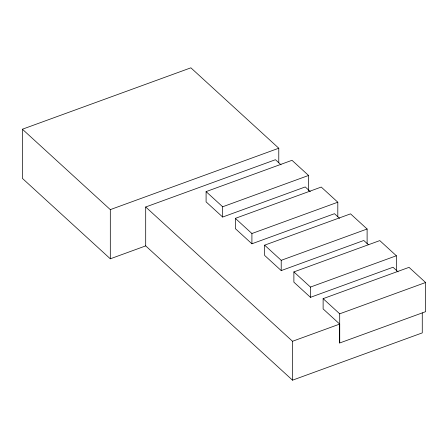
<?xml version="1.0" encoding="UTF-8"?>
<svg xmlns="http://www.w3.org/2000/svg" width="448" height="448" viewBox="0 0 448 448"><rect width="100%" height="100%" fill="white"/><g stroke="black" fill="none" stroke-linecap="round" stroke-linejoin="round"><path stroke-width="0.67" d="M422.268 312.9L422.268 332.892L292.516 380.178L145.701 245.896L110.309 258.798L22.4 178.394L22.4 129.22L190.87 67.822L278.779 148.226L278.779 162.814M22.4 129.22L110.309 209.625L278.779 148.226M145.701 245.896L145.701 206.993L275.453 159.706L281.042 164.819M310.302 191.582L305.234 186.945L222.667 217.039L206.091 201.88L206.091 191.615L291.99 160.306L308.566 175.465L308.566 190.753M206.091 191.615L222.667 206.774L308.566 175.465M339.573 218.35L334.482 213.696L251.91 243.785L235.334 228.626L235.334 218.361L321.238 187.057L337.809 202.21L337.809 216.804M235.334 218.361L251.91 233.52L337.809 202.21M368.346 244.664L363.782 240.492L281.215 270.586L264.639 255.427L264.639 245.162L350.538 213.853L367.114 229.012L367.114 243.606M264.639 245.162L281.215 260.322L367.114 229.012M398.093 271.874L393.025 267.243L310.458 297.332L293.882 282.173L293.882 271.908L379.781 240.604L396.357 255.763L396.357 271.046M293.882 271.908L310.458 287.067L396.357 255.763M323.126 298.654L409.024 267.35L425.6 282.509L425.6 311.685L339.696 342.989L339.696 324.078L323.126 308.924L323.126 298.654L339.702 313.813L339.702 342.994M339.702 313.813L425.6 282.509M145.701 206.993L292.516 341.275L339.696 324.078M310.458 287.067L310.458 297.332M292.516 341.275L292.516 380.178M281.215 260.322L281.215 270.586M251.91 233.52L251.91 243.785M222.667 206.774L222.667 217.039M110.309 209.625L110.309 258.798"/></g></svg>
